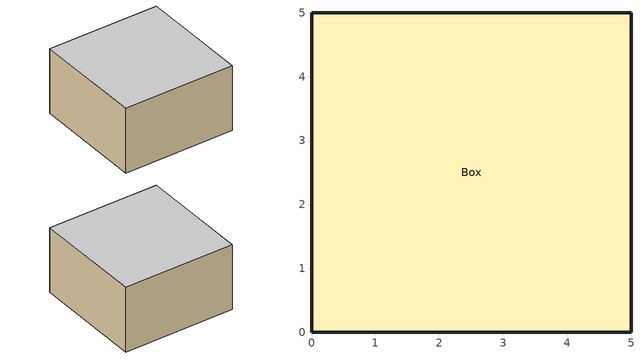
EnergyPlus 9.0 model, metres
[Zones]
Box
 floor othersidecoefficients (Envelope): 0,0 0,5 5,5 5,0 z0
 wall othersidecoefficients (Envelope): 0,0 5,0 5,5 0,5 0,0 z0:3
 ceiling othersidecoefficients (Envelope): 0,5 0,0 5,0 5,5 z3
[Building]
Synthetic steady box: 0, Suburbs, 0.0001, 0.0001, MinimalShadowing, 100, 10
[Site:Location]
Synthetic sea-level site: 0, 0, 0, 0
[SizingPeriod:DesignDay]
Equipment reference: 7, 21, SummerDesignDay, -4, 0, , , Dewpoint, -12, , , , , 101325, 0, 0, No, No, No, ASHRAEClearSky, , , , , 0
[Material:NoMass]
R2: Smooth, 1.73, 0.9, 0.7, 0.7
[Construction]
Envelope: R2
[Zone]
Box: 0, 0, 0, 0, 1, 1, 3, 75, 25
[SurfaceProperty:OtherSideCoefficients]
Ambient: 25, 0, 0, 1, 0, 0, 0
[ThermostatSetpoint:DualSetpoint]
Setpoints: Heat, Cool
[ZoneControl:Thermostat]
Control: Box, Control, ThermostatSetpoint:DualSetpoint, Setpoints
[Zone equipment]
Box: PTAC
[ZoneHVAC:PackagedTerminalAirConditioner]
PTAC: On, Return, Supply, , , 0.24, 0.24, 0.24, 0, 0, 0, Fan:OnOff, Fan, Coil:Heating:Fuel, HeatCoil, Coil:Cooling:DX:SingleSpeed, CoolCoil, BlowThrough, On
[Fan:OnOff]
Fan: On, 0.6, 200, 0.24, 0.9, 1, Return, FanOut
[Coil:Heating:Fuel]
HeatCoil: On, NaturalGas, 0.83, 6000, CoolOut, Supply
[Coil:Cooling:DX:SingleSpeed]
CoolCoil: On, 6000, 1, 3, 0.24, , FanOut, CoolOut, UnitTemp, UnitFlow, UnitTemp, UnitFlow, UnitFlow
[ElectricEquipment]
Declared gain: Box, On, EquipmentLevel, 250, , , 0, 0, 0
[Schedule:Constant]
Heat: Any, 21
Cool: Any, 25
Control: Any, 4
On: Any, 1
[Curve:Biquadratic]
UnitTemp: 1, 0, 0, 0, 0, 0, -100, 100, -100, 100
[Curve:Quadratic]
UnitFlow: 1, 0, 0, 0, 1
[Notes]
Independent equipment reference. No real-building claim.
